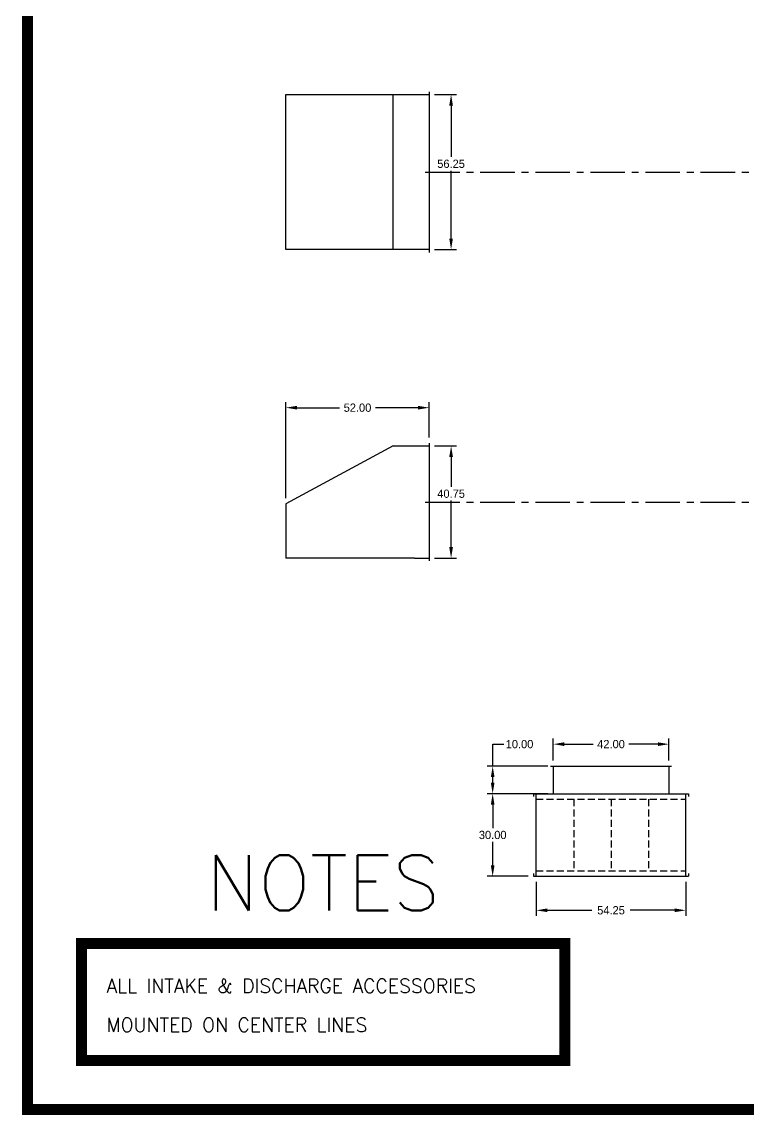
# Model space of a CAD drawing. Header units: inches. Extents: x 3 to 604, y -724 to 69.
# Drawn here: x 3.4 to 267.1, y -724.2 to -327.4 of the extents above; entities that cross this region are included whole.
import ezdxf
from ezdxf.enums import TextEntityAlignment as Align

# ---------------------------------------------------------------- set-up
doc = ezdxf.new("R2010")
doc.units = ezdxf.units.IN
doc.header["$LTSCALE"] = 10
doc.header["$MEASUREMENT"] = 0
doc.linetypes.add('CENTER', pattern=[2, 1.25, -0.25, 0.25, -0.25])
doc.linetypes.add('HIDDEN', pattern=[0.375, 0.25, -0.125])
for name, color, linetype in [('CENTERLINE', 2, 'CENTER'), ('FA-FILTER', 5, 'Continuous'), ('FDT-HOOD', 5, 'Continuous'), ('RAM18UNIT', 3, 'Continuous')]:
    doc.layers.add(name, color=color, linetype=linetype)
doc.layers.add('TEXT', color=7, linetype='Continuous', lineweight=40)
doc.styles.add('S10', font='romans.shx', dxfattribs={"height": 0.1})
doc.dimstyles.new('DIMENSIONS', dxfattribs={"dimscale": 0, "dimtxt": 3, "dimasz": 4, "dimexe": 2, "dimexo": 2, "dimgap": 1, "dimtad": 0, "dimtih": 1, "dimtoh": 1, "dimzin": 0, "dimdsep": 46, "dimtxsty": 'Standard', "dimcen": 0.09, "dimclrd": 256, "dimclre": 256, "dimclrt": 1, "dimadec": 0, "dimazin": 0, "dimtfac": 1, "dimtofl": 0, "dimtmove": 0, "dimatfit": 3, "dimfxl": 0, "dimtolj": 1, "dimtzin": 0, "dimarcsym": 0})

# ---------------------------------------------------------------- blocks, each defined once
blk = doc.blocks.new('A$C758A175F')
at = {"layer": 'TEXT', "const_width": 4}
blk.add_lwpolyline([(0, 0), (175.62, 0), (175.62, -42.47), (0, -42.47)], close=True, dxfattribs=at)
at = {"layer": 'TEXT', "style": 'S10'}
blk.add_text('NOTES', height=20, dxfattribs=at).set_placement((87.81, 6), align=Align.BOTTOM_CENTER)
for s, p in [('ALL INTAKE & DISCHARGE ACCESSORIES', (9.12, -17.89)), ('MOUNTED ON CENTER LINES', (9.12, -32.05))]:
    blk.add_text(s, height=5, dxfattribs=at).set_placement(p)
blk = doc.blocks.new('*D51')
at = {"layer": 'DEFPOINTS', "color": 0}
for p in [(151.26, -467.46), (151.26, -480.32), (99.26, -502.32)]:
    blk.add_point(p, dxfattribs=at)
at = {"layer": 'RAM18UNIT', "lineweight": -2}
for p, q in [((99.26, -500.32), (99.26, -465.46)), ((103.26, -467.46), (118.76, -467.46)), ((147.26, -467.46), (131.76, -467.46)), ((151.26, -478.32), (151.26, -465.46))]:
    blk.add_line(p, q, dxfattribs=at)
at = {"layer": 'RAM18UNIT'}
for points in [[(103.26, -466.79), (103.26, -468.13), (99.26, -467.46)], [(147.26, -466.79), (147.26, -468.13), (151.26, -467.46)]]:
    blk.add_solid(points, dxfattribs=at)
at = {"layer": 'RAM18UNIT', "color": 1, "insert": (125.26, -467.46), "char_height": 3, "attachment_point": 5}
blk.add_mtext('\\A1;52.00', dxfattribs=at)
blk = doc.blocks.new('*D52')
at = {"layer": 'DEFPOINTS', "color": 0}
for p in [(151.26, -481.32), (151.26, -522.07), (159.26, -522.07)]:
    blk.add_point(p, dxfattribs=at)
at = {"layer": 'RAM18UNIT', "lineweight": -2}
for p, q in [((153.26, -481.32), (161.26, -481.32)), ((159.26, -485.32), (159.26, -496.19)), ((159.26, -518.07), (159.26, -501.19)), ((153.26, -522.07), (161.26, -522.07))]:
    blk.add_line(p, q, dxfattribs=at)
at = {"layer": 'RAM18UNIT'}
for points in [[(158.59, -485.32), (159.92, -485.32), (159.26, -481.32)], [(158.59, -518.07), (159.92, -518.07), (159.26, -522.07)]]:
    blk.add_solid(points, dxfattribs=at)
at = {"layer": 'RAM18UNIT', "color": 1, "insert": (159.26, -498.69), "char_height": 3, "attachment_point": 5}
blk.add_mtext('\\A1;40.75', dxfattribs=at)
blk = doc.blocks.new('*D54')
at = {"layer": 'DEFPOINTS', "color": 0}
for p in [(151.26, -353.82), (151.26, -410.07), (159.25, -410.07)]:
    blk.add_point(p, dxfattribs=at)
at = {"layer": 'RAM18UNIT', "lineweight": -2}
for p, q in [((153.26, -353.82), (161.25, -353.82)), ((159.25, -357.82), (159.25, -376.44)), ((159.25, -406.07), (159.25, -381.44)), ((153.26, -410.07), (161.25, -410.07))]:
    blk.add_line(p, q, dxfattribs=at)
at = {"layer": 'RAM18UNIT'}
for points in [[(158.58, -357.82), (159.92, -357.82), (159.25, -353.82)], [(158.58, -406.07), (159.92, -406.07), (159.25, -410.07)]]:
    blk.add_solid(points, dxfattribs=at)
at = {"layer": 'RAM18UNIT', "color": 1, "insert": (159.25, -378.94), "char_height": 3, "attachment_point": 5}
blk.add_mtext('\\A1;56.25', dxfattribs=at)
blk = doc.blocks.new('*D117')
at = {"layer": 'DEFPOINTS', "color": 0, "linetype": 'Continuous'}
for p in [(189.21, -607.56), (174.36, -637.56), (189.21, -637.56)]:
    blk.add_point(p, dxfattribs=at)
at = {"layer": 'RAM18UNIT', "linetype": 'Continuous', "lineweight": -2}
for p, q in [((187.21, -607.56), (172.36, -607.56)), ((174.36, -611.56), (174.36, -620.06)), ((174.36, -633.56), (174.36, -625.06)), ((187.21, -637.56), (172.36, -637.56))]:
    blk.add_line(p, q, dxfattribs=at)
at = {"layer": 'RAM18UNIT', "linetype": 'Continuous'}
for points in [[(173.69, -611.56), (175.02, -611.56), (174.36, -607.56)], [(173.69, -633.56), (175.02, -633.56), (174.36, -637.56)]]:
    blk.add_solid(points, dxfattribs=at)
at = {"layer": 'RAM18UNIT', "color": 1, "linetype": 'Continuous', "insert": (174.36, -622.56), "char_height": 3, "attachment_point": 5}
blk.add_mtext('\\A1;30.00', dxfattribs=at)
blk = doc.blocks.new('*D118')
at = {"layer": 'DEFPOINTS', "color": 0, "linetype": 'Continuous'}
for p in [(190.21, -637.56), (244.46, -637.56), (244.46, -649.9)]:
    blk.add_point(p, dxfattribs=at)
at = {"layer": 'RAM18UNIT', "linetype": 'Continuous', "lineweight": -2}
for p, q in [((190.21, -639.56), (190.21, -651.9)), ((244.46, -639.56), (244.46, -651.9)), ((194.21, -649.9), (210.34, -649.9)), ((240.46, -649.9), (224.34, -649.9))]:
    blk.add_line(p, q, dxfattribs=at)
at = {"layer": 'RAM18UNIT', "linetype": 'Continuous'}
for points in [[(194.21, -649.23), (194.21, -650.56), (190.21, -649.9)], [(240.46, -649.23), (240.46, -650.56), (244.46, -649.9)]]:
    blk.add_solid(points, dxfattribs=at)
at = {"layer": 'RAM18UNIT', "color": 1, "linetype": 'Continuous', "insert": (217.34, -649.9), "char_height": 3, "attachment_point": 5}
blk.add_mtext('\\A1;54.25', dxfattribs=at)
blk = doc.blocks.new('*D116')
at = {"layer": 'DEFPOINTS', "color": 0, "linetype": 'Continuous'}
for p in [(238.34, -589.59), (196.34, -597.56), (238.34, -597.56)]:
    blk.add_point(p, dxfattribs=at)
at = {"layer": 'RAM18UNIT', "linetype": 'Continuous', "lineweight": -2}
for p, q in [((196.34, -595.56), (196.34, -587.59)), ((200.34, -589.59), (210.84, -589.59)), ((234.34, -589.59), (223.84, -589.59)), ((238.34, -595.56), (238.34, -587.59))]:
    blk.add_line(p, q, dxfattribs=at)
at = {"layer": 'RAM18UNIT', "linetype": 'Continuous'}
for points in [[(200.34, -588.92), (200.34, -590.26), (196.34, -589.59)], [(234.34, -588.92), (234.34, -590.26), (238.34, -589.59)]]:
    blk.add_solid(points, dxfattribs=at)
at = {"layer": 'RAM18UNIT', "color": 1, "linetype": 'Continuous', "insert": (217.34, -589.59), "char_height": 3, "attachment_point": 5}
blk.add_mtext('\\A1;42.00', dxfattribs=at)
blk = doc.blocks.new('*D119')
at = {"layer": 'DEFPOINTS', "color": 0, "linetype": 'Continuous'}
for p in [(196.34, -597.56), (174.36, -607.56), (196.34, -607.56)]:
    blk.add_point(p, dxfattribs=at)
at = {"layer": 'RAM18UNIT', "linetype": 'Continuous', "lineweight": -2}
for p, q in [((174.36, -597.56), (174.36, -589.59)), ((174.36, -589.59), (178.36, -589.59)), ((194.34, -597.56), (172.36, -597.56)), ((174.36, -603.56), (174.36, -601.56)), ((194.34, -607.56), (172.36, -607.56))]:
    blk.add_line(p, q, dxfattribs=at)
at = {"layer": 'RAM18UNIT', "linetype": 'Continuous'}
for points in [[(173.69, -601.56), (175.02, -601.56), (174.36, -597.56)], [(173.69, -603.56), (175.02, -603.56), (174.36, -607.56)]]:
    blk.add_solid(points, dxfattribs=at)
at = {"layer": 'RAM18UNIT', "color": 1, "linetype": 'Continuous', "insert": (184.11, -589.59), "char_height": 3, "attachment_point": 5}
blk.add_mtext('\\A1;10.00', dxfattribs=at)

msp = doc.modelspace()

# ---------------------------------------------------------------- linework, layer by layer
at = {"layer": 'CENTERLINE'}
for p, q in [((149.874, -381.945), (325.881, -381.945)), ((149.874, -501.695), (325.881, -501.695))]:
    msp.add_line(p, q, dxfattribs=at)
at = {"layer": 'FA-FILTER', "linetype": 'Continuous'}
for p, q in [((195.336, -597.565), (239.336, -597.565)), ((196.336, -597.565), (196.336, -607.565)), ((238.336, -597.565), (238.336, -607.565)), ((189.211, -607.565), (245.461, -607.565)), ((189.211, -607.565), (189.211, -608.565)), ((190.211, -637.565), (190.211, -607.565)), ((244.461, -637.565), (244.461, -607.565)), ((245.461, -607.565), (245.461, -608.565)), ((189.211, -636.565), (189.211, -637.565)), ((189.211, -637.565), (245.461, -637.565)), ((245.461, -636.565), (245.461, -637.565))]:
    msp.add_line(p, q, dxfattribs=at)
at = {"layer": 'FA-FILTER', "color": 4, "linetype": 'HIDDEN'}
for p, q in [((190.211, -609.565), (244.461, -609.565)), ((203.773, -609.565), (203.773, -635.565)), ((217.336, -609.565), (217.336, -635.565)), ((230.898, -609.565), (230.898, -635.565)), ((190.211, -635.565), (244.461, -635.565))]:
    msp.add_line(p, q, dxfattribs=at)
at = {"layer": 'FDT-HOOD'}
for p, q in [((151.263, -352.82), (151.263, -411.07)), ((99.263, -410.07), (99.263, -353.82)), ((99.263, -353.82), (151.263, -353.82)), ((138.263, -410.07), (138.263, -353.82)), ((151.263, -410.07), (99.263, -410.07)), ((138.263, -481.32), (99.263, -502.32)), ((138.263, -481.32), (151.263, -481.32)), ((151.263, -480.32), (151.263, -523.07)), ((99.263, -502.32), (99.263, -522.07)), ((146.013, -522.07), (99.263, -522.07)), ((146.013, -522.07), (151.263, -522.07))]:
    msp.add_line(p, q, dxfattribs=at)
at = {"layer": 'TEXT', "color": 3, "const_width": 4}
msp.add_lwpolyline([(5.361, 11.065), (602.487, 11.065), (602.487, -722.248), (5.361, -722.248)], close=True, dxfattribs=at)

# ---------------------------------------------------------------- block references
at = {"layer": 'TEXT'}
msp.add_blockref('A$C758A175F', (24.983, -661.909), dxfattribs=at)

# ---------------------------------------------------------------- dimensions: what is measured, and where the dimension line sits
at = {"layer": 'RAM18UNIT'}
for base, p1, p2, picture, middle in [((159.252, -410.07), (151.263, -353.82), (151.263, -410.07), '*D54', (159.252, -378.945)), ((159.256, -522.07), (151.263, -481.32), (151.263, -522.07), '*D52', (159.256, -498.695))]:
    dim = msp.add_linear_dim(base=base, p1=p1, p2=p2, angle=90, dimstyle='DIMENSIONS', override={"dimscale": 1}, dxfattribs=at)
    dim.commit()
    dim.dimension.update_dxf_attribs({"geometry": picture, "text_midpoint": middle, "dimtype": 160})
dim = msp.add_linear_dim(base=(151.263, -467.46), p1=(99.263, -502.32), p2=(151.263, -480.32), dimstyle='DIMENSIONS', override={"dimscale": 1}, dxfattribs=at)
dim.commit()
dim.dimension.update_dxf_attribs({"geometry": '*D51', "text_midpoint": (125.263, -467.46)})
at = {"layer": 'RAM18UNIT', "linetype": 'Continuous'}
dim = msp.add_linear_dim(base=(174.357, -607.565), p1=(196.336, -597.565), p2=(196.336, -607.565), angle=90, dimstyle='DIMENSIONS', override={"dimscale": 1}, dxfattribs=at)
dim.commit()
dim.dimension.update_dxf_attribs({"geometry": '*D119', "text_midpoint": (184.107, -589.59), "dimtype": 160})
for base, p1, p2, picture, middle in [((238.336, -589.59), (196.336, -597.565), (238.336, -597.565), '*D116', (217.336, -589.59)), ((244.461, -649.898), (190.211, -637.565), (244.461, -637.565), '*D118', (217.336, -649.898))]:
    dim = msp.add_linear_dim(base=base, p1=p1, p2=p2, dimstyle='DIMENSIONS', override={"dimscale": 1}, dxfattribs=at)
    dim.commit()
    dim.dimension.update_dxf_attribs({"geometry": picture, "text_midpoint": middle})
dim = msp.add_linear_dim(base=(174.357, -637.565), p1=(189.211, -607.565), p2=(189.211, -637.565), angle=90, dimstyle='DIMENSIONS', override={"dimscale": 1}, dxfattribs=at)
dim.commit()
dim.dimension.update_dxf_attribs({"geometry": '*D117', "text_midpoint": (174.357, -622.565)})

doc.saveas('drawing.dxf')
